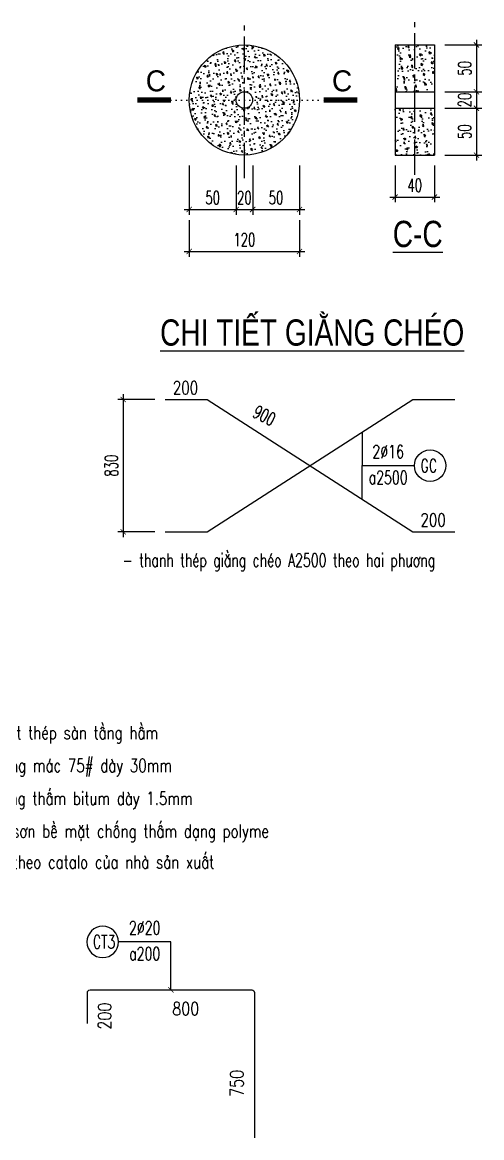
# Model space of a CAD drawing. Header units: millimetres. Extents: x -143483 to 1166745, y -1448440 to -1202244.
# Drawn here: x -71443 to -62690, y -1248261 to -1227008 of the extents above; entities that cross this region are included whole.
import ezdxf
from ezdxf.enums import TextEntityAlignment as Align

# ---------------------------------------------------------------- set-up
doc = ezdxf.new("R2010")
doc.units = ezdxf.units.MM
doc.header["$LTSCALE"] = 30
doc.header["$PDMODE"] = 3
doc.linetypes.add('CENTER2', pattern=[1.125, 0.75, -0.125, 0.125, -0.125])
doc.linetypes.add('DOT', pattern=[0.25, 0, -0.25])
doc.layers.get('0').update_dxf_attribs({"lineweight": 9})
doc.layers.get('Defpoints').update_dxf_attribs({"lineweight": 9})
for name, color, linetype in [('ccu11-Chidan', 9, 'Continuous'), ('ccu11-Cotthep', 9, 'Continuous'), ('ccu11-Dim', 8, 'Continuous'), ('ccu11-Hatch', 8, 'Continuous'), ('ccu11-Manh', 8, 'Continuous'), ('ccu11-Text', 31, 'Continuous'), ('ccu11-Thay', 7, 'Continuous'), ('ccu11-Thep', 4, 'Continuous'), ('ccu11-Truc', 13, 'CENTER2')]:
    doc.layers.add(name, color=color, linetype=linetype)
doc.styles.add('ccu11-dim', font='vnsimli.shx', dxfattribs={"width": 0.65, "bigfont": 'bigfont.shx'})
doc.styles.add('ccu11-VnAvH-B', font='VHAVANB.TTF')
doc.styles.add('ccu11-vnsimli', font='vnsimli.shx', dxfattribs={"width": 0.8, "bigfont": 'vns.shx'})
doc.styles.add('ccu11-vnsimple', font='vnsimple.shx', dxfattribs={"bigfont": 'bigfont.shx'})
doc.styles.add('ccu11_simli', font='vnsimli.shx', dxfattribs={"width": 0.8})
doc.styles.add('VnHelvetlnsH', font='VHHELS.TTF')
doc.styles.add('VNTIMEH', font='vnsimli.shx', dxfattribs={"width": 0.8, "bigfont": 'bigfont.shx'})
doc.dimstyles.new('ccu11-100', dxfattribs={"dimscale": 100, "dimtxt": 2.5, "dimasz": 1, "dimexe": 1, "dimexo": 2, "dimgap": 1, "dimtad": 1, "dimdec": 0, "dimdsep": 46, "dimtxsty": 'ccu11-dim', "dimblk": 'ARCHTICK', "dimcen": -1, "dimdle": 1, "dimclrd": 256, "dimclre": 256, "dimclrt": 3, "dimadec": 0, "dimazin": 2, "dimtfac": 0.1, "dimtdec": 0, "dimtmove": 0, "dimatfit": 1, "dimldrblk": 'ARCHTICK', "dimfxl": 0, "dimtvp": 0.833333, "dimtolj": 1, "dimtzin": 12, "dimarcsym": 0})
doc.dimstyles.new('ccu11-100x4', dxfattribs={"dimscale": 100, "dimtxt": 2.5, "dimasz": 1, "dimexe": 1, "dimexo": 2, "dimgap": 1, "dimtad": 1, "dimdec": 0, "dimlfac": 0.25, "dimdsep": 46, "dimtxsty": 'ccu11-dim', "dimblk": 'ARCHTICK', "dimcen": -1, "dimdle": 1, "dimclrd": 256, "dimclre": 256, "dimclrt": 3, "dimadec": 0, "dimazin": 2, "dimtfac": 0.1, "dimtdec": 0, "dimtmove": 0, "dimatfit": 1, "dimldrblk": 'ARCHTICK', "dimfxl": 0, "dimtvp": 0.833333, "dimtolj": 1, "dimtzin": 12, "dimarcsym": 0})
pattern_1 = [(32.602126, (-1224341.735, -639247.25), (-200.764141, -20.173982), [0, -217.5]), (118.602126, (-1224341.74, -639247.25), (-20.218716, -216.044088), [0, -291]), (39.602126, (-1224318.45, -639266.34), (-235.05624, 1.738773), [0, -369]), (251.602126, (-1224318.45, -639266.34), (115.106062, -227.98173), [0, -243.6]), (79.602126, (-1224091.26, -639412.45), (-175.222127, 215.157838), [0, -195]), (55.602126, (-1224219.43, -639334.14), (-222.786305, 152.532823), [30, -240]), (100.602126, (-1224194.68, -639351.1), (-375.31848, -70.25336), [42.426, -339.411]), (145.602126, (-1224010.92, -639295.1), (-152.532823, -222.786305), [30, -240]), (100.602126, (-1223875.34, -639097.07), (-375.31848, -70.25336), [42.426, -339.411]), (235.602126, (-1224010.92, -639295.1), (222.786305, -152.532823), [30, -240]), (100.602126, (-1224042.15, -639128.3), (-375.31848, -70.25336), [42.426, -339.411]), (325.602126, (-1224219.43, -639334.14), (152.532823, 222.786305), [30, -240]), (100.602126, (-1224027.87, -639319.86), (-375.31848, -70.25336), [42.426, -339.411])]

# ---------------------------------------------------------------- blocks, each defined once
blk = doc.blocks.new('SHD')
at = {"layer": 'ccu11-Cotthep'}
blk.add_circle((300, 0), 300, dxfattribs=at)
at = {"layer": 'ccu11-Cotthep', "color": 31, "style": 'ccu11_simli', "width": 0.8}
blk.add_attdef('DK', text='', height=250, dxfattribs=at).set_placement((-101, 65), align=Align.BOTTOM_RIGHT)
blk.add_attdef('KH', text='', height=250, dxfattribs=at).set_placement((300, 0), align=Align.MIDDLE)
blk.add_attdef('KC', text='', height=250, dxfattribs=at).set_placement((-101, -142), align=Align.TOP_RIGHT)
blk = doc.blocks.new('_ARCHTICK')
at = {"color": 0, "linetype": 'ByBlock', "const_width": 0.15}
blk.add_lwpolyline([(-0.5, -0.5), (0.5, 0.5)], dxfattribs=at)
blk = doc.blocks.new('*D877')
at = {"layer": 'ccu11-Dim', "lineweight": -2, "transparency": 16777216}
for p, q in [((-69521, -1234096), (-69521, -1236816)), ((-68921, -1234196), (-69621, -1234196)), ((-68921, -1236716), (-69621, -1236716))]:
    blk.add_line(p, q, dxfattribs=at)
at = {"layer": 'Defpoints', "color": 0, "transparency": 16777216}
for p in [(-68721, -1234196), (-69521, -1236716), (-68721, -1236716)]:
    blk.add_point(p, dxfattribs=at)
at = {"layer": 'ccu11-Dim', "lineweight": -2, "transparency": 16777216, "xscale": 100, "yscale": 100, "zscale": 100}
for p, rotation in [((-69521, -1234196), 90), ((-69521, -1236716), 270)]:
    blk.add_blockref('_ARCHTICK', p, dxfattribs=dict(at, rotation=rotation))
at = {"layer": 'ccu11-Dim', "color": 3, "transparency": 16777216, "insert": (-69746, -1235456), "char_height": 250, "attachment_point": 5, "rotation": 90, "style": 'ccu11-dim'}
blk.add_mtext('\\A1;830', dxfattribs=at)
blk = doc.blocks.new('*D878')
at = {"layer": 'ccu11-Dim', "lineweight": -2, "ltscale": 10000, "transparency": 16777216}
for p, q in [((-68262, -1230775), (-68262, -1231475)), ((-66162, -1230775), (-66162, -1231475)), ((-68362, -1231375), (-66062, -1231375))]:
    blk.add_line(p, q, dxfattribs=at)
at = {"layer": 'Defpoints', "color": 0, "ltscale": 10000, "transparency": 16777216}
for p in [(-68262, -1230575), (-66162, -1230575), (-66162, -1231375)]:
    blk.add_point(p, dxfattribs=at)
at = {"layer": 'ccu11-Dim', "lineweight": -2, "ltscale": 10000, "transparency": 16777216, "xscale": 100, "yscale": 100, "zscale": 100, "rotation": 180}
blk.add_blockref('_ARCHTICK', (-68262, -1231375), dxfattribs=at)
at = {"layer": 'ccu11-Dim', "lineweight": -2, "ltscale": 10000, "transparency": 16777216, "xscale": 100, "yscale": 100, "zscale": 100}
blk.add_blockref('_ARCHTICK', (-66162, -1231375), dxfattribs=at)
at = {"layer": 'ccu11-Dim', "color": 3, "ltscale": 10000, "transparency": 16777216, "insert": (-67212, -1231150), "char_height": 250, "attachment_point": 5, "style": 'ccu11-dim'}
blk.add_mtext('\\A1;120', dxfattribs=at)
blk = doc.blocks.new('*D879')
at = {"layer": 'ccu11-Dim', "lineweight": -2, "ltscale": 10000, "transparency": 16777216}
for p, q in [((-68262, -1229739), (-68262, -1230675)), ((-67369, -1229739), (-67369, -1230675)), ((-68362, -1230575), (-67269, -1230575))]:
    blk.add_line(p, q, dxfattribs=at)
at = {"layer": 'Defpoints', "color": 0, "ltscale": 10000, "transparency": 16777216}
for p in [(-68262, -1229539), (-67369, -1229539), (-67369, -1230575)]:
    blk.add_point(p, dxfattribs=at)
at = {"layer": 'ccu11-Dim', "lineweight": -2, "ltscale": 10000, "transparency": 16777216, "xscale": 100, "yscale": 100, "zscale": 100, "rotation": 180}
blk.add_blockref('_ARCHTICK', (-68262, -1230575), dxfattribs=at)
at = {"layer": 'ccu11-Dim', "lineweight": -2, "ltscale": 10000, "transparency": 16777216, "xscale": 100, "yscale": 100, "zscale": 100}
blk.add_blockref('_ARCHTICK', (-67369, -1230575), dxfattribs=at)
at = {"layer": 'ccu11-Dim', "color": 3, "ltscale": 10000, "transparency": 16777216, "insert": (-67816, -1230350), "char_height": 250, "attachment_point": 5, "style": 'ccu11-dim'}
blk.add_mtext('\\A1;50', dxfattribs=at)
blk = doc.blocks.new('*D880')
at = {"layer": 'ccu11-Dim', "lineweight": -2, "ltscale": 10000, "transparency": 16777216}
for p, q in [((-67369, -1229739), (-67369, -1230675)), ((-67054, -1229739), (-67054, -1230675)), ((-67469, -1230575), (-66954, -1230575))]:
    blk.add_line(p, q, dxfattribs=at)
at = {"layer": 'Defpoints', "color": 0, "ltscale": 10000, "transparency": 16777216}
for p in [(-67369, -1229539), (-67054, -1229539), (-67054, -1230575)]:
    blk.add_point(p, dxfattribs=at)
at = {"layer": 'ccu11-Dim', "lineweight": -2, "ltscale": 10000, "transparency": 16777216, "xscale": 100, "yscale": 100, "zscale": 100, "rotation": 180}
blk.add_blockref('_ARCHTICK', (-67369, -1230575), dxfattribs=at)
at = {"layer": 'ccu11-Dim', "lineweight": -2, "ltscale": 10000, "transparency": 16777216, "xscale": 100, "yscale": 100, "zscale": 100}
blk.add_blockref('_ARCHTICK', (-67054, -1230575), dxfattribs=at)
at = {"layer": 'ccu11-Dim', "color": 3, "ltscale": 10000, "transparency": 16777216, "insert": (-67212, -1230350), "char_height": 250, "attachment_point": 5, "style": 'ccu11-dim'}
blk.add_mtext('\\A1;20', dxfattribs=at)
blk = doc.blocks.new('*D881')
at = {"layer": 'ccu11-Dim', "lineweight": -2, "ltscale": 10000, "transparency": 16777216}
for p, q in [((-67054, -1229739), (-67054, -1230675)), ((-66162, -1229739), (-66162, -1230675)), ((-67154, -1230575), (-66062, -1230575))]:
    blk.add_line(p, q, dxfattribs=at)
at = {"layer": 'Defpoints', "color": 0, "ltscale": 10000, "transparency": 16777216}
for p in [(-67054, -1229539), (-66162, -1229539), (-66162, -1230575)]:
    blk.add_point(p, dxfattribs=at)
at = {"layer": 'ccu11-Dim', "lineweight": -2, "ltscale": 10000, "transparency": 16777216, "xscale": 100, "yscale": 100, "zscale": 100, "rotation": 180}
blk.add_blockref('_ARCHTICK', (-67054, -1230575), dxfattribs=at)
at = {"layer": 'ccu11-Dim', "lineweight": -2, "ltscale": 10000, "transparency": 16777216, "xscale": 100, "yscale": 100, "zscale": 100}
blk.add_blockref('_ARCHTICK', (-66162, -1230575), dxfattribs=at)
at = {"layer": 'ccu11-Dim', "color": 3, "ltscale": 10000, "transparency": 16777216, "insert": (-66608, -1230350), "char_height": 250, "attachment_point": 5, "style": 'ccu11-dim'}
blk.add_mtext('\\A1;50', dxfattribs=at)
blk = doc.blocks.new('*D882')
at = {"layer": 'ccu11-Dim', "lineweight": -2, "ltscale": 10000, "transparency": 16777216}
for p, q in [((-62790, -1227339), (-62790, -1228431)), ((-63390, -1227439), (-62690, -1227439)), ((-63390, -1228331), (-62690, -1228331))]:
    blk.add_line(p, q, dxfattribs=at)
at = {"layer": 'Defpoints', "color": 0, "ltscale": 10000, "transparency": 16777216}
for p in [(-63590, -1227439), (-63590, -1228331), (-62790, -1228331)]:
    blk.add_point(p, dxfattribs=at)
at = {"layer": 'ccu11-Dim', "lineweight": -2, "ltscale": 10000, "transparency": 16777216, "xscale": 100, "yscale": 100, "zscale": 100}
for p, rotation in [((-62790, -1227439), 90), ((-62790, -1228331), 270)]:
    blk.add_blockref('_ARCHTICK', p, dxfattribs=dict(at, rotation=rotation))
at = {"layer": 'ccu11-Dim', "color": 3, "ltscale": 10000, "transparency": 16777216, "insert": (-63015, -1227885), "char_height": 250, "attachment_point": 5, "rotation": 90, "style": 'ccu11-dim'}
blk.add_mtext('\\A1;50', dxfattribs=at)
blk = doc.blocks.new('*D883')
at = {"layer": 'ccu11-Dim', "lineweight": -2, "ltscale": 10000, "transparency": 16777216}
for p, q in [((-63390, -1228331), (-62690, -1228331)), ((-62790, -1228231), (-62790, -1228746)), ((-63390, -1228646), (-62690, -1228646))]:
    blk.add_line(p, q, dxfattribs=at)
at = {"layer": 'Defpoints', "color": 0, "ltscale": 10000, "transparency": 16777216}
for p in [(-63590, -1228331), (-63590, -1228646), (-62790, -1228646)]:
    blk.add_point(p, dxfattribs=at)
at = {"layer": 'ccu11-Dim', "lineweight": -2, "ltscale": 10000, "transparency": 16777216, "xscale": 100, "yscale": 100, "zscale": 100}
for p, rotation in [((-62790, -1228331), 90), ((-62790, -1228646), 270)]:
    blk.add_blockref('_ARCHTICK', p, dxfattribs=dict(at, rotation=rotation))
at = {"layer": 'ccu11-Dim', "color": 3, "ltscale": 10000, "transparency": 16777216, "insert": (-63015, -1228489), "char_height": 250, "attachment_point": 5, "rotation": 90, "style": 'ccu11-dim'}
blk.add_mtext('\\A1;20', dxfattribs=at)
blk = doc.blocks.new('*D884')
at = {"layer": 'ccu11-Dim', "lineweight": -2, "ltscale": 10000, "transparency": 16777216}
for p, q in [((-62790, -1228546), (-62790, -1229639)), ((-63390, -1228646), (-62690, -1228646)), ((-63390, -1229539), (-62690, -1229539))]:
    blk.add_line(p, q, dxfattribs=at)
at = {"layer": 'Defpoints', "color": 0, "ltscale": 10000, "transparency": 16777216}
for p in [(-63590, -1228646), (-63590, -1229539), (-62790, -1229539)]:
    blk.add_point(p, dxfattribs=at)
at = {"layer": 'ccu11-Dim', "lineweight": -2, "ltscale": 10000, "transparency": 16777216, "xscale": 100, "yscale": 100, "zscale": 100}
for p, rotation in [((-62790, -1228646), 90), ((-62790, -1229539), 270)]:
    blk.add_blockref('_ARCHTICK', p, dxfattribs=dict(at, rotation=rotation))
at = {"layer": 'ccu11-Dim', "color": 3, "ltscale": 10000, "transparency": 16777216, "insert": (-63015, -1229092), "char_height": 250, "attachment_point": 5, "rotation": 90, "style": 'ccu11-dim'}
blk.add_mtext('\\A1;50', dxfattribs=at)
blk = doc.blocks.new('*D885')
at = {"layer": 'ccu11-Dim', "lineweight": -2, "ltscale": 10000, "transparency": 16777216}
for p, q in [((-64340, -1229739), (-64340, -1230438)), ((-63590, -1229739), (-63590, -1230438)), ((-64440, -1230338), (-63490, -1230338))]:
    blk.add_line(p, q, dxfattribs=at)
at = {"layer": 'Defpoints', "color": 0, "ltscale": 10000, "transparency": 16777216}
for p in [(-64340, -1229539), (-63590, -1229539), (-63590, -1230338)]:
    blk.add_point(p, dxfattribs=at)
at = {"layer": 'ccu11-Dim', "lineweight": -2, "ltscale": 10000, "transparency": 16777216, "xscale": 100, "yscale": 100, "zscale": 100, "rotation": 180}
blk.add_blockref('_ARCHTICK', (-64340, -1230338), dxfattribs=at)
at = {"layer": 'ccu11-Dim', "lineweight": -2, "ltscale": 10000, "transparency": 16777216, "xscale": 100, "yscale": 100, "zscale": 100}
blk.add_blockref('_ARCHTICK', (-63590, -1230338), dxfattribs=at)
at = {"layer": 'ccu11-Dim', "color": 3, "ltscale": 10000, "transparency": 16777216, "insert": (-63965, -1230113), "char_height": 250, "attachment_point": 5, "style": 'ccu11-dim'}
blk.add_mtext('\\A1;40', dxfattribs=at)
blk = doc.blocks.new('*U19')
at = {"color": 3, "linetype": 'DOT', "ltscale": 10}
blk.add_line((-2034, 0), (148, 0), dxfattribs=at)
at = {"color": 4, "const_width": 75}
for points in [[(-2513, 0), (-2034, 0)], [(148, 0), (627, 0)]]:
    blk.add_lwpolyline(points, dxfattribs=at)
at = {"color": 31, "style": 'VnHelvetlnsH'}
for tag, p in [('MC3', (-2250, 274)), ('MC4', (411, 274))]:
    blk.add_attdef(tag, text='', height=300, dxfattribs=at).set_placement(p, align=Align.MIDDLE_CENTER)

msp = doc.modelspace()

# ---------------------------------------------------------------- hatches: boundary and pattern name
at = {"layer": 'ccu11-Hatch', "ltscale": 0.05}
h = msp.add_hatch(dxfattribs=at)
h.set_pattern_fill('CONC', color=256, scale=30, angle=325.602126, style=0, pattern_type=2)
h.set_pattern_definition([(32.602126, (-1225167.98, -639247.25), (-200.764141, -20.173982), [0, -217.5]), (118.602126, (-1225167.98, -639247.25), (-20.218716, -216.044088), [0, -291]), (39.602126, (-1225144.7, -639266.34), (-235.05624, 1.738773), [0, -369]), (251.602126, (-1225144.7, -639266.34), (115.106062, -227.98173), [0, -243.6]), (79.602126, (-1224917.5, -639412.45), (-175.222127, 215.157838), [0, -195]), (55.602126, (-1225045.68, -639334.14), (-222.786305, 152.532823), [30, -240]), (100.602126, (-1225020.92, -639351.1), (-375.31848, -70.25336), [42.426, -339.411]), (145.602126, (-1224837.17, -639295.1), (-152.532823, -222.786305), [30, -240]), (100.602126, (-1224701.6, -639097.07), (-375.31848, -70.25336), [42.426, -339.411]), (235.602126, (-1224837.17, -639295.1), (222.786305, -152.532823), [30, -240]), (100.602126, (-1224868.4, -639128.3), (-375.31848, -70.25336), [42.426, -339.411]), (325.602126, (-1225045.68, -639334.14), (152.532823, 222.786305), [30, -240]), (100.602126, (-1224854.1, -639319.86), (-375.31848, -70.25336), [42.426, -339.411])])
edge = h.paths.add_edge_path()
edge.add_arc((-67211.95, -1228488.74), 157.5, -34.397874, 325.602126)
edge = h.paths.add_edge_path()
edge.add_arc((-67211.95, -1228488.74), 1050, -34.397874, 325.602126)
h = msp.add_hatch(dxfattribs=at)
h.set_pattern_fill('CONC', color=256, scale=30, angle=325.602126, style=0, pattern_type=2)
h.set_pattern_definition(pattern_1)
h.paths.add_polyline_path([(-64339.81, -1227438.74), (-64339.81, -1228331.24), (-63589.81, -1228331.24), (-63589.81, -1227438.74)])
h = msp.add_hatch(dxfattribs=at)
h.set_pattern_fill('CONC', color=256, scale=30, angle=325.602126, style=0, pattern_type=2)
h.set_pattern_definition(pattern_1)
h.paths.add_polyline_path([(-64339.81, -1228646.24), (-64339.81, -1229538.74), (-63589.81, -1229538.74), (-63589.81, -1228646.24)])

# ---------------------------------------------------------------- linework, layer by layer
at = {"layer": 'ccu11-Manh'}
for points in [[(-64966.21, -1234815.1), (-64966.21, -1235455.82), (-63972.3, -1235455.82)], [(-64966.21, -1236096.54), (-64966.21, -1235455.82), (-63972.3, -1235455.82)]]:
    msp.add_lwpolyline(points, dxfattribs=at)
at = {"layer": 'ccu11-Thay', "ltscale": 0.05}
for p, q in [((-64339.81, -1227438.74), (-63589.81, -1227438.74)), ((-64339.81, -1227438.74), (-64339.81, -1229538.74)), ((-63589.81, -1227438.74), (-63589.81, -1229538.74)), ((-64339.81, -1228331.24), (-63589.81, -1228331.24)), ((-64339.81, -1228646.24), (-63589.81, -1228646.24)), ((-64339.81, -1229538.74), (-63589.81, -1229538.74))]:
    msp.add_line(p, q, dxfattribs=at)
for radius in [1050, 157.5]:
    msp.add_circle((-67211.95, -1228488.74), radius, dxfattribs=at)
at = {"layer": 'ccu11-Thep'}
for points in [[(-68721.39, -1234196.05), (-67921.39, -1234196.05, -0.41421356), (-67921.39, -1234196.05), (-67921.39, -1234196.05), (-64003.61, -1236715.59, 0.41421356), (-64003.61, -1236715.59), (-63203.94, -1236715.59)], [(-68721.39, -1236715.59), (-67921.39, -1236715.59, 0.41421356), (-67921.39, -1236715.59), (-67921.39, -1236715.59), (-64003.61, -1234196.05, -0.41421356), (-64003.61, -1234196.05), (-63203.94, -1234196.05)], [(-70203.45, -1246087.16), (-70203.45, -1245495.95, -0.41421356), (-70153.45, -1245445.95), (-67069.98, -1245445.95, -0.41421356), (-67019.98, -1245495.95), (-67019.98, -1248260.79)]]:
    msp.add_lwpolyline(points, format="xyb", dxfattribs=at)
at = {"layer": 'ccu11-Truc', "ltscale": 30}
for p, q in [((-67211.95, -1229976.86), (-67211.95, -1227069.17)), ((-63964.81, -1229915.82), (-63964.81, -1227008.13))]:
    msp.add_line(p, q, dxfattribs=at)

# ---------------------------------------------------------------- block references
at = {"layer": 'ccu11-Chidan', "xscale": 1.333333333335759, "yscale": 1.333333333335759, "zscale": 1.333333333335759}
msp.add_blockref('*U19', (-65898.37, -1228488.74), dxfattribs=at).add_auto_attribs({'MC4': 'C', 'MC3': 'C'})
at = {"layer": 'ccu11-Cotthep'}
ref = msp.add_blockref('SHD', (-63972.3, -1235455.82), dxfattribs=at)
ref.add_attrib('KH', 'GC', dxfattribs={"color": 31, "height": 250, "style": 'ccu11-vnsimple', "width": 0.7}).set_placement((-63697.3, -1235455.82), align=Align.MIDDLE_CENTER)
ref.add_attrib('KC', 'a2500', dxfattribs={"color": 31, "height": 250, "style": 'ccu11-vnsimple', "width": 0.7}).set_placement((-64472.3, -1235555.82), align=Align.TOP_CENTER)
ref.add_attrib('DK', '2`16', dxfattribs={"color": 31, "height": 250, "style": 'ccu11-vnsimple', "width": 0.7}).set_placement((-64472.3, -1235389.15), align=Align.BOTTOM_CENTER)
ref = msp.add_blockref('SHD', (-69610.72, -1244529.81), dxfattribs=dict(at, xscale=-1))
ref.add_attrib('KH', 'CT3', dxfattribs={"color": 31, "height": 250, "style": 'ccu11-vnsimple', "width": 0.7}).set_placement((-69885.72, -1244529.81), align=Align.MIDDLE_CENTER)
ref.add_attrib('KC', 'a200', dxfattribs={"color": 31, "height": 250, "style": 'ccu11-vnsimple', "width": 0.7}).set_placement((-69110.72, -1244629.81), align=Align.TOP_CENTER)
ref.add_attrib('DK', '2`20', dxfattribs={"color": 31, "height": 250, "style": 'ccu11-vnsimple', "width": 0.7}).set_placement((-69110.72, -1244463.15), align=Align.BOTTOM_CENTER)

# ---------------------------------------------------------------- texts
at = {"layer": 'ccu11-Text'}
for s, height, style, width, p in [('%%Uc-c', 500, 'ccu11-VnAvH-B', 0.8, (-64384.54, -1231290.8)), ('200', 250, 'ccu11-dim', 0.75, (-68574.86, -1234096.05)), ('200', 250, 'ccu11-dim', 0.75, (-63857.08, -1236615.59)), ('- thanh thÐp gi»ng chÐo A2500 theo hai ph\xad¬ng', 250, 'ccu11-vnsimli', 0.7, (-69531.62, -1237381.15, -239306.59)), ('- bª t«ng cèt thÐp sµn tÇng hÇm', 250, 'ccu11-vnsimli', 0.75, (-73300.15, -1240667.17)), ('- v÷a xi m¨ng m¸c 75# dµy 30mm', 250, 'ccu11-vnsimli', 0.75, (-73300.15, -1241292.9)), ('- mµng chèng thÊm bitum dµy 1.5mm', 250, 'ccu11-vnsimli', 0.75, (-73300.15, -1241919.78)), ('- chÊt láng s¬n bÒ mÆt chèng thÊm d¹ng polyme', 250, 'ccu11-vnsimli', 0.75, (-73300.15, -1242543.84)), ('  liÒu l\xadîng theo catalo cña nhµ s¶n xuÊt', 250, 'ccu11-vnsimli', 0.75, (-73242.97, -1243132.36)), ('800', 250, 'VNTIMEH', 0.8, (-68586.12, -1245927.86))]:
    msp.add_text(s, height=height, dxfattribs=dict(at, style=style, width=width)).set_placement(p)
at = {"layer": 'ccu11-Text', "style": 'ccu11-VnAvH-B', "width": 0.8}
msp.add_text('%%Uchi tiÕt gi»ng chÐo', height=500, dxfattribs=at).set_placement((-65920.23, -1233169.08), align=Align.CENTER)
at = {"layer": 'ccu11-Text', "style": 'VNTIMEH', "width": 0.8}
for s, p in [('200', (-69750.13, -1246200.49)), ('750', (-67229.63, -1247481.72))]:
    msp.add_text(s, height=250, rotation=90, dxfattribs=at).set_placement(p)
at = {"layer": 'ccu11-Text', "insert": (-66830.5, -1234500.21), "char_height": 250, "attachment_point": 5, "rotation": 332.961308, "style": 'ccu11-dim'}
msp.add_mtext('\\A1;900', dxfattribs=at)

# ---------------------------------------------------------------- dimensions: what is measured, and where the dimension line sits
at = {"layer": 'ccu11-Dim', "ltscale": 10000}
for base, p1, p2, picture, middle in [((-62790.3, -1228331.24), (-63589.81, -1227438.74), (-63589.81, -1228331.24), '*D882', (-63015.3, -1227884.99)), ((-62790.3, -1229538.74), (-63589.81, -1228646.24), (-63589.81, -1229538.74), '*D884', (-63015.3, -1229092.49))]:
    dim = msp.add_linear_dim(base=base, p1=p1, p2=p2, angle=89.999997, text='50', dimstyle='ccu11-100x4', dxfattribs=at)
    dim.commit()
    dim.dimension.update_dxf_attribs({"geometry": picture, "text_midpoint": middle})
dim = msp.add_linear_dim(base=(-62790.3, -1228646.24), p1=(-63589.81, -1228331.24), p2=(-63589.81, -1228646.24), angle=89.999997, text='20', dimstyle='ccu11-100x4', dxfattribs=at)
dim.commit()
dim.dimension.update_dxf_attribs({"geometry": '*D883', "text_midpoint": (-62790.3, -1228488.74), "dimtype": 160})
for base, p1, p2, text, picture, middle in [((-67369.45, -1230574.76), (-68261.95, -1229538.74), (-67369.45, -1229538.74), '50', '*D879', (-67815.7, -1230349.76)), ((-66161.95, -1230574.76), (-67054.45, -1229538.74), (-66161.95, -1229538.74), '50', '*D881', (-66608.2, -1230349.76)), ((-63589.81, -1230338.38), (-64339.81, -1229538.74), (-63589.81, -1229538.74), '40', '*D885', (-63964.81, -1230113.38))]:
    dim = msp.add_linear_dim(base=base, p1=p1, p2=p2, text=text, dimstyle='ccu11-100x4', dxfattribs=at)
    dim.commit()
    dim.dimension.update_dxf_attribs({"geometry": picture, "text_midpoint": middle})
dim = msp.add_linear_dim(base=(-67054.45, -1230574.76), p1=(-67369.45, -1229538.74), p2=(-67054.45, -1229538.74), text='20', dimstyle='ccu11-100x4', dxfattribs=at)
dim.commit()
dim.dimension.update_dxf_attribs({"geometry": '*D880', "text_midpoint": (-67211.95, -1230574.76), "dimtype": 160})
dim = msp.add_aligned_dim(p1=(-68261.95, -1230574.76), p2=(-66161.95, -1230574.76), distance=-800, text='120', dimstyle='ccu11-100x4', dxfattribs=at)
dim.commit()
dim.dimension.update_dxf_attribs({"geometry": '*D878', "text_midpoint": (-67211.95, -1231149.76)})
at = {"layer": 'ccu11-Dim'}
dim = msp.add_linear_dim(base=(-69520.95, -1236715.59), p1=(-68721.39, -1234196.05), p2=(-68721.39, -1236715.59), angle=90, text='830', dimstyle='ccu11-100x4', dxfattribs=at)
dim.commit()
dim.dimension.update_dxf_attribs({"geometry": '*D877', "text_midpoint": (-69745.95, -1235455.82)})

# ---------------------------------------------------------------- leaders
at = {"layer": 'ccu11-Cotthep'}
msp.add_leader([(-68611.72, -1245445.95), (-68611.72, -1244529.81), (-69610.72, -1244529.81)], dimstyle='ccu11-100', override={"dimgap": 1, "dimtad": 0, "dimfxl": 3, "dimfxlon": 1, "dimtfill": 1}, dxfattribs=at)

doc.saveas('drawing.dxf')
